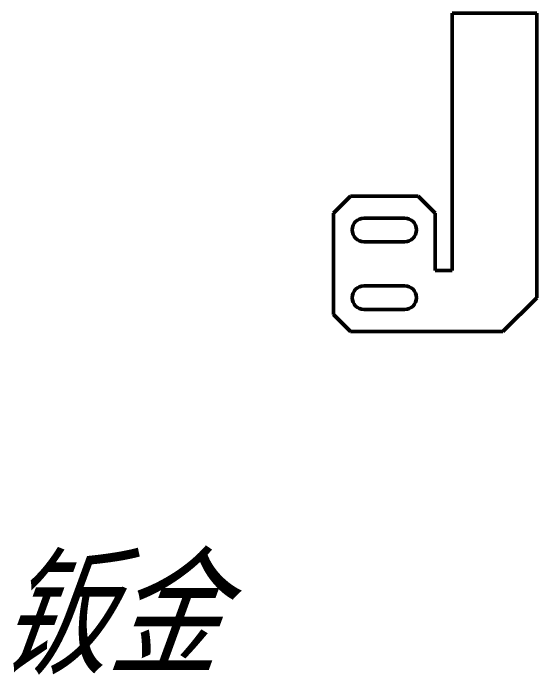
# Model space of a CAD drawing. Header units: inches. Extents: x 17901 to 26602, y 9673 to 14036.
# Drawn here: x 21159.1 to 21313.7, y 10002.3 to 10197.7 of the extents above; entities that cross this region are included whole.
import ezdxf

# ---------------------------------------------------------------- set-up
doc = ezdxf.new("R2010")
doc.units = ezdxf.units.IN
doc.header["$MEASUREMENT"] = 0
doc.layers.add('标注线', color=3, linetype='Continuous', lineweight=25)
doc.layers.add('粗实线', color=7, linetype='Continuous', lineweight=50)
doc.styles.add('DIM', font='romans.shx', dxfattribs={"width": 0.8, "oblique": 20, "bigfont": 'bigfont.shx'})

msp = doc.modelspace()

# ---------------------------------------------------------------- linework, layer by layer
at = {"layer": '粗实线', "ltscale": 0.3}
for p, q in [((21288.695, 10197.696), (21288.695, 10121.696)), ((21313.695, 10197.696), (21313.695, 10121.696)), ((21274.695, 10137.196), (21262.695, 10137.196)), ((21262.695, 10130.196), (21274.695, 10130.196)), ((21274.695, 10117.196), (21262.695, 10117.196)), ((21262.695, 10110.196), (21274.695, 10110.196))]:
    msp.add_line(p, q, dxfattribs=at)
at = {"layer": '粗实线'}
for p, q in [((21313.695, 10197.696), (21288.695, 10197.696)), ((21258.695, 10143.696), (21278.695, 10143.696)), ((21253.695, 10138.696), (21253.695, 10108.696)), ((21303.695, 10103.696), (21258.695, 10103.696))]:
    msp.add_line(p, q, dxfattribs=at)
at = {"layer": '粗实线', "ltscale": 0.176777}
for p, q in [((21258.695, 10143.696), (21253.695, 10138.696)), ((21278.695, 10143.696), (21283.695, 10138.696)), ((21253.695, 10108.696), (21258.695, 10103.696))]:
    msp.add_line(p, q, dxfattribs=at)
at = {"layer": '粗实线', "ltscale": 0.425}
msp.add_line((21283.695, 10138.696), (21283.695, 10121.696), dxfattribs=at)
at = {"layer": '粗实线', "ltscale": 0.125}
msp.add_line((21288.695, 10121.696), (21283.695, 10121.696), dxfattribs=at)
at = {"layer": '粗实线', "ltscale": 0.2}
msp.add_line((21313.695, 10121.696), (21313.695, 10113.696), dxfattribs=at)
at = {"layer": '粗实线', "ltscale": 0.353553}
msp.add_line((21303.695, 10103.696), (21313.695, 10113.696), dxfattribs=at)
at = {"layer": '粗实线'}
for centre, start, end in [((21262.695, 10133.696), 90, 270), ((21274.695, 10133.696), 270, 90), ((21262.695, 10113.696), 90, 270), ((21274.695, 10113.696), 270, 90)]:
    msp.add_arc(centre, 3.5, start, end, dxfattribs=at)

# ---------------------------------------------------------------- texts
at = {"layer": '标注线', "insert": (21154.318, 10035.809), "char_height": 30, "width": 303.82784, "attachment_point": 1, "style": 'DIM'}
msp.add_mtext('{\\fMicrosoft YaHei|b0|i0|c134|p34;钣金}', dxfattribs=at)

doc.saveas('drawing.dxf')
